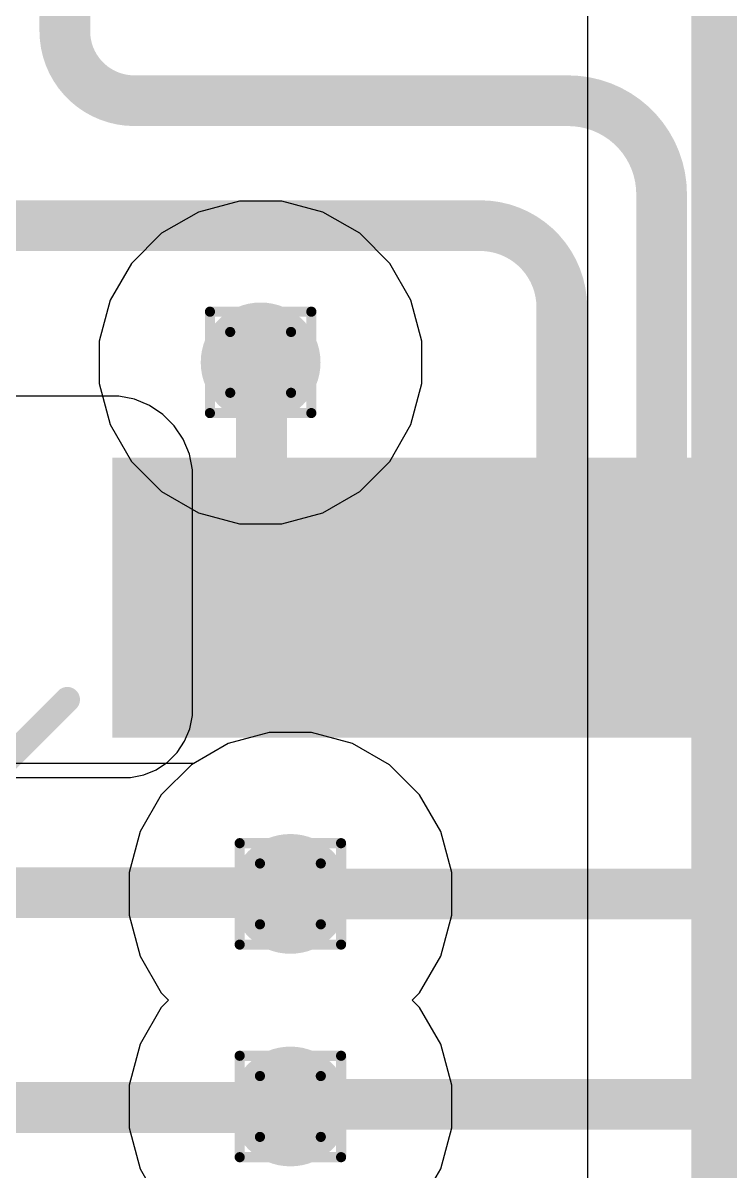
# Model space of a CAD drawing. Header units: inches. Extents: x -5 to 230, y -4 to 159.
# Drawn here: x 23.82 to 27.36, y 40.62 to 46.38 of the extents above; entities that cross this region are included whole.
import ezdxf

# ---------------------------------------------------------------- set-up
doc = ezdxf.new("R2010")
doc.units = ezdxf.units.IN
for name, color, linetype in [('Bottom Layer', 5, 'Continuous'), ('Drill Drawing', 1, 'Continuous'), ('Layer 1', 16, 'Continuous'), ('Layer 2', 76, 'Continuous'), ('Top Layer', 1, 'Continuous'), ('Top Overlay', 2, 'Continuous'), ('Top Paste', 8, 'Continuous'), ('Top Solder', 216, 'Continuous'), ('Via Holes', 16, 'Continuous')]:
    doc.layers.add(name, color=color, linetype=linetype)

# ---------------------------------------------------------------- blocks, each defined once
blk = doc.blocks.new('LQFP_100_71')
at = {"layer": 'Top Layer'}
for points in [[(-6.1500004, 7.14999967), (-6.1500004, 8.34999981), (-5.850001, 8.34999981), (-5.850001, 7.14999967)], [(-5.649998859999999, 7.14999967), (-5.649998859999999, 8.34999981), (-5.34999946, 8.34999981), (-5.34999946, 7.14999967)], [(-5.14999732, 7.14999967), (-5.14999732, 8.34999981), (-4.84999792, 8.34999981), (-4.84999792, 7.14999967)], [(-4.64999832, 7.14999967), (-4.64999832, 8.34999981), (-4.349998919999999, 8.34999981), (-4.349998919999999, 7.14999967)], [(-4.14999932, 7.14999967), (-4.14999932, 8.34999981), (-3.84999992, 8.34999981), (-3.84999992, 7.14999967)], [(-3.65000032, 7.14999967), (-3.65000032, 8.34999981), (-3.35000092, 8.34999981), (-3.35000092, 7.14999967)]]:
    blk.add_hatch(color=1, dxfattribs=at).paths.add_polyline_path(points)
at = {"layer": 'Top Paste'}
for points in [[(-6.1500004, 7.14999967), (-6.1500004, 8.34999981), (-5.850001, 8.34999981), (-5.850001, 7.14999967)], [(-5.649998859999999, 7.14999967), (-5.649998859999999, 8.34999981), (-5.34999946, 8.34999981), (-5.34999946, 7.14999967)], [(-5.14999732, 7.14999967), (-5.14999732, 8.34999981), (-4.84999792, 8.34999981), (-4.84999792, 7.14999967)], [(-4.64999832, 7.14999967), (-4.64999832, 8.34999981), (-4.349998919999999, 8.34999981), (-4.349998919999999, 7.14999967)], [(-4.14999932, 7.14999967), (-4.14999932, 8.34999981), (-3.84999992, 8.34999981), (-3.84999992, 7.14999967)], [(-3.65000032, 7.14999967), (-3.65000032, 8.34999981), (-3.35000092, 8.34999981), (-3.35000092, 7.14999967)]]:
    blk.add_hatch(color=8, dxfattribs=at).paths.add_polyline_path(points)
at = {"layer": 'Top Solder'}
for points in [[(-6.2516004, 7.048399669999999), (-6.2516004, 8.45159981), (-5.748400999999999, 8.45159981), (-5.748400999999999, 7.048399669999999)], [(-5.75159886, 7.048399669999999), (-5.75159886, 8.45159981), (-5.24839946, 8.45159981), (-5.24839946, 7.048399669999999)], [(-5.251597319999999, 7.048399669999999), (-5.251597319999999, 8.45159981), (-4.748397919999999, 8.45159981), (-4.748397919999999, 7.048399669999999)], [(-4.75159832, 7.048399669999999), (-4.75159832, 8.45159981), (-4.24839892, 8.45159981), (-4.24839892, 7.048399669999999)], [(-4.25159932, 7.048399669999999), (-4.25159932, 8.45159981), (-3.74839992, 8.45159981), (-3.74839992, 7.048399669999999)], [(-3.75160032, 7.048399669999999), (-3.75160032, 8.45159981), (-3.24840092, 8.45159981), (-3.24840092, 7.048399669999999)], [(-3.25159878, 7.048399669999999), (-3.25159878, 8.45159981), (-2.74839938, 8.45159981), (-2.74839938, 7.048399669999999)]]:
    blk.add_hatch(color=216, dxfattribs=at).paths.add_polyline_path(points)
at = {"layer": 'Top Overlay', "const_width": 0.127}
blk.add_lwpolyline([(-7.238999999999999, 6.476999999999999), (-6.476999999999999, 7.238999999999999)], dxfattribs=at)
at = {"layer": 'Top Overlay', "const_width": 0.0635}
blk.add_lwpolyline([(-6.508749999999999, 7.238999999999999, 1), (-6.445249999999999, 7.238999999999999, 1)], format="xyb", close=True, dxfattribs=at)

msp = doc.modelspace()

# ---------------------------------------------------------------- hatches: boundary and pattern name
at = {"layer": 'Bottom Layer'}
h = msp.add_hatch(color=5, dxfattribs=at)
edge = h.paths.add_edge_path()
edge.add_arc((25.00745316, 44.67564344), 0.2999994, 0, 360)
h = msp.add_hatch(color=5, dxfattribs=at)
edge = h.paths.add_edge_path()
edge.add_arc((25.15652322, 42.01295128), 0.2999994, 0, 360)
h = msp.add_hatch(color=5, dxfattribs=at)
edge = h.paths.add_edge_path()
edge.add_arc((25.15652322, 40.94795722), 0.2999994, 0, 360)
at = {"layer": 'Layer 1'}
h = msp.add_hatch(color=16, dxfattribs=at)
edge = h.paths.add_edge_path()
edge.add_arc((25.00745316, 44.67564344), 0.2999994, 0, 360)
h = msp.add_hatch(color=16, dxfattribs=at)
edge = h.paths.add_edge_path()
edge.add_arc((25.15652322, 42.01295128), 0.2999994, 0, 360)
h = msp.add_hatch(color=16, dxfattribs=at)
edge = h.paths.add_edge_path()
edge.add_arc((25.15652322, 40.94795722), 0.2999994, 0, 360)
at = {"layer": 'Layer 2'}
h = msp.add_hatch(color=76, dxfattribs=at)
edge = h.paths.add_edge_path()
edge.add_arc((25.00745316, 44.67564344), 0.2999994, 0, 360)
h = msp.add_hatch(color=76, dxfattribs=at)
edge = h.paths.add_edge_path()
edge.add_arc((25.15652322, 42.01295128), 0.2999994, 0, 360)
h = msp.add_hatch(color=76, dxfattribs=at)
edge = h.paths.add_edge_path()
edge.add_arc((25.15652322, 40.94795722), 0.2999994, 0, 360)
at = {"layer": 'Top Layer'}
h = msp.add_hatch(color=1, dxfattribs=at)
edge = h.paths.add_edge_path()
edge.add_arc((25.00745316, 44.67564344), 0.2999994, 0, 360)
h = msp.add_hatch(color=1, dxfattribs=at)
edge = h.paths.add_edge_path()
edge.add_arc((25.15652322, 42.01295128), 0.2999994, 0, 360)
h = msp.add_hatch(color=1, dxfattribs=at)
edge = h.paths.add_edge_path()
edge.add_arc((25.15652322, 40.94795722), 0.2999994, 0, 360)
at = {"layer": 'Via Holes'}
h = msp.add_hatch(color=7, dxfattribs=at)
edge = h.paths.add_edge_path()
edge.add_arc((25.00745316, 44.67564344), 0.1499997, 0, 360)
h = msp.add_hatch(color=7, dxfattribs=at)
edge = h.paths.add_edge_path()
edge.add_arc((25.15652322, 42.01295128), 0.1499997, 0, 360)
h = msp.add_hatch(color=7, dxfattribs=at)
edge = h.paths.add_edge_path()
edge.add_arc((25.15652322, 40.94795722), 0.1499997, 0, 360)

# ---------------------------------------------------------------- linework, layer by layer
at = {"layer": 'Bottom Layer'}
for p, q in [((26.64485908, 54.96389311999999), (26.64485908, 32.0294)), ((25.05014802, 42.82095068), (24.84464678, 42.76588602)), ((25.26289842, 42.82095068), (25.05014802, 42.82095068)), ((25.46839966, 42.76588602), (25.26289842, 42.82095068)), ((24.84464678, 42.76588602), (24.67165754, 42.66601067999999)), ((25.65264618, 42.65951081999999), (25.46839966, 42.76588602)), ((24.67165754, 42.66601067999999), (22.89171952, 42.66601067999999)), ((25.80308276, 42.50907424), (25.65264618, 42.65951081999999)), ((25.90945796, 42.32482772), (25.80308276, 42.50907424)), ((25.96452262, 42.11932648), (25.90945796, 42.32482772)), ((25.96452262, 41.90657608), (25.96452262, 42.11932648)), ((25.90945796, 41.70107484), (25.96452262, 41.90657608)), ((25.80308276, 41.51682831999999), (25.90945796, 41.70107484)), ((25.76670996, 41.48045551999999), (25.80308276, 41.51682831999999)), ((25.80308276, 41.44408017999999), (25.76670996, 41.48045551999999)), ((25.90945796, 41.25983366), (25.80308276, 41.44408017999999)), ((25.96452262, 41.05433241999999), (25.90945796, 41.25983366)), ((25.96452262, 40.84158202), (25.96452262, 41.05433241999999)), ((25.90945796, 40.63608077999999), (25.96452262, 40.84158202)), ((25.80308276, 40.45183426), (25.90945796, 40.63608077999999))]:
    msp.add_line(p, q, dxfattribs=at)
at = {"layer": 'Bottom Layer', "const_width": 0.254}
for points in [[(27.2923, 32.0294), (27.2923, 55.372)], [(11.30862102, 42.01856976), (25.15652322, 42.01856976)], [(25.15090474, 41.89156976), (25.15652322, 41.88595128)], [(5.03082814, 40.94282133999999), (25.15138734, 40.94282133999999)], [(25.15138734, 40.94282133999999), (25.15652322, 40.94795722)]]:
    msp.add_lwpolyline(points, dxfattribs=at)
at = {"layer": 'Bottom Layer', "const_width": 0.127}
for points in [[(25.09302322, 42.01856976, 1), (25.22002322, 42.01856976, 1)], [(25.08740474, 41.89156976, 1), (25.21440474, 41.89156976, 1)], [(25.09302322, 41.88595128, 1), (25.22002322, 41.88595128, 1)], [(25.08788734, 40.94282133999999, 1), (25.21488734, 40.94282133999999, 1)], [(25.08788734, 40.94282133999999, 1), (25.21488734, 40.94282133999999, 1)], [(25.09302322, 40.94795722, 1), (25.22002322, 40.94795722, 1)]]:
    msp.add_lwpolyline(points, format="xyb", close=True, dxfattribs=at)
at = {"layer": 'Drill Drawing', "const_width": 0.0508}
for points in [[(24.75345316, 44.92964343999999), (25.26145316, 44.92964343999999)], [(24.75345316, 44.42164344), (24.75345316, 44.92964343999999)], [(25.26145316, 44.42164344), (25.26145316, 44.92964343999999)], [(24.85505316, 44.82804344), (25.15985316, 44.82804344)], [(24.85505316, 44.52324344), (24.85505316, 44.82804344)], [(25.15985316, 44.52324344), (25.15985316, 44.82804344)], [(24.85505316, 44.52324344), (25.15985316, 44.52324344)], [(24.75345316, 44.42164344), (25.26145316, 44.42164344)], [(24.90252322, 42.26695127999999), (25.41052322, 42.26695127999999)], [(24.90252322, 41.75895128), (24.90252322, 42.26695127999999)], [(25.41052322, 41.75895128), (25.41052322, 42.26695127999999)], [(25.00412322, 42.16535128), (25.30892322, 42.16535128)], [(25.00412322, 41.86055128), (25.00412322, 42.16535128)], [(25.30892322, 41.86055128), (25.30892322, 42.16535128)], [(25.00412322, 41.86055128), (25.30892322, 41.86055128)], [(24.90252322, 41.75895128), (25.41052322, 41.75895128)], [(24.90252322, 41.20195722), (25.41052322, 41.20195722)], [(24.90252322, 40.69395722), (24.90252322, 41.20195722)], [(25.41052322, 40.69395722), (25.41052322, 41.20195722)], [(25.00412322, 41.10035722), (25.30892322, 41.10035722)], [(25.00412322, 40.79555722), (25.00412322, 41.10035722)], [(25.30892322, 40.79555722), (25.30892322, 41.10035722)], [(25.00412322, 40.79555722), (25.30892322, 40.79555722)], [(24.90252322, 40.69395722), (25.41052322, 40.69395722)]]:
    msp.add_lwpolyline(points, dxfattribs=at)
at = {"layer": 'Drill Drawing', "const_width": 0.0254}
for points in [[(24.74075316, 44.92964343999999, 1), (24.76615316, 44.92964343999999, 1)], [(24.74075316, 44.92964343999999, 1), (24.76615316, 44.92964343999999, 1)], [(25.24875316, 44.92964343999999, 1), (25.27415316, 44.92964343999999, 1)], [(25.24875316, 44.92964343999999, 1), (25.27415316, 44.92964343999999, 1)], [(24.84235316, 44.82804344, 1), (24.86775316, 44.82804344, 1)], [(24.84235316, 44.82804344, 1), (24.86775316, 44.82804344, 1)], [(25.14715316, 44.82804344, 1), (25.17255316, 44.82804344, 1)], [(25.14715316, 44.82804344, 1), (25.17255316, 44.82804344, 1)], [(24.84235316, 44.52324344, 1), (24.86775316, 44.52324344, 1)], [(24.84235316, 44.52324344, 1), (24.86775316, 44.52324344, 1)], [(25.14715316, 44.52324344, 1), (25.17255316, 44.52324344, 1)], [(25.14715316, 44.52324344, 1), (25.17255316, 44.52324344, 1)], [(24.74075316, 44.42164344, 1), (24.76615316, 44.42164344, 1)], [(24.74075316, 44.42164344, 1), (24.76615316, 44.42164344, 1)], [(25.24875316, 44.42164344, 1), (25.27415316, 44.42164344, 1)], [(25.24875316, 44.42164344, 1), (25.27415316, 44.42164344, 1)], [(24.88982322, 42.26695127999999, 1), (24.91522322, 42.26695127999999, 1)], [(24.88982322, 42.26695127999999, 1), (24.91522322, 42.26695127999999, 1)], [(25.39782322, 42.26695127999999, 1), (25.42322322, 42.26695127999999, 1)], [(25.39782322, 42.26695127999999, 1), (25.42322322, 42.26695127999999, 1)], [(24.99142322, 42.16535128, 1), (25.01682322, 42.16535128, 1)], [(24.99142322, 42.16535128, 1), (25.01682322, 42.16535128, 1)], [(25.29622322, 42.16535128, 1), (25.32162322, 42.16535128, 1)], [(25.29622322, 42.16535128, 1), (25.32162322, 42.16535128, 1)], [(24.99142322, 41.86055128, 1), (25.01682322, 41.86055128, 1)], [(24.99142322, 41.86055128, 1), (25.01682322, 41.86055128, 1)], [(25.29622322, 41.86055128, 1), (25.32162322, 41.86055128, 1)], [(25.29622322, 41.86055128, 1), (25.32162322, 41.86055128, 1)], [(24.88982322, 41.75895128, 1), (24.91522322, 41.75895128, 1)], [(24.88982322, 41.75895128, 1), (24.91522322, 41.75895128, 1)], [(25.39782322, 41.75895128, 1), (25.42322322, 41.75895128, 1)], [(25.39782322, 41.75895128, 1), (25.42322322, 41.75895128, 1)], [(24.88982322, 41.20195722, 1), (24.91522322, 41.20195722, 1)], [(24.88982322, 41.20195722, 1), (24.91522322, 41.20195722, 1)], [(25.39782322, 41.20195722, 1), (25.42322322, 41.20195722, 1)], [(25.39782322, 41.20195722, 1), (25.42322322, 41.20195722, 1)], [(24.99142322, 41.10035722, 1), (25.01682322, 41.10035722, 1)], [(24.99142322, 41.10035722, 1), (25.01682322, 41.10035722, 1)], [(25.29622322, 41.10035722, 1), (25.32162322, 41.10035722, 1)], [(25.29622322, 41.10035722, 1), (25.32162322, 41.10035722, 1)], [(24.99142322, 40.79555722, 1), (25.01682322, 40.79555722, 1)], [(24.99142322, 40.79555722, 1), (25.01682322, 40.79555722, 1)], [(25.29622322, 40.79555722, 1), (25.32162322, 40.79555722, 1)], [(25.29622322, 40.79555722, 1), (25.32162322, 40.79555722, 1)], [(24.88982322, 40.69395722, 1), (24.91522322, 40.69395722, 1)], [(24.88982322, 40.69395722, 1), (24.91522322, 40.69395722, 1)], [(25.39782322, 40.69395722, 1), (25.42322322, 40.69395722, 1)], [(25.39782322, 40.69395722, 1), (25.42322322, 40.69395722, 1)]]:
    msp.add_lwpolyline(points, format="xyb", close=True, dxfattribs=at)
at = {"layer": 'Layer 1'}
for p, q in [((25.05014802, 42.82095068), (24.84464678, 42.76588602)), ((25.26289842, 42.82095068), (25.05014802, 42.82095068)), ((25.46839966, 42.76588602), (25.26289842, 42.82095068)), ((24.84464678, 42.76588602), (24.66040026, 42.65951081999999)), ((25.65264618, 42.65951081999999), (25.46839966, 42.76588602)), ((24.66040026, 42.65951081999999), (24.50996368, 42.50907424)), ((25.80308276, 42.50907424), (25.65264618, 42.65951081999999)), ((24.50996368, 42.50907424), (24.40358848, 42.32482772)), ((25.90945796, 42.32482772), (25.80308276, 42.50907424)), ((24.40358848, 42.32482772), (24.34852382, 42.11932648)), ((25.96452262, 42.11932648), (25.90945796, 42.32482772)), ((24.34852382, 42.11932648), (24.34852382, 41.90657608)), ((25.96452262, 41.90657608), (25.96452262, 42.11932648)), ((24.34852382, 41.90657608), (24.40358848, 41.70107484)), ((25.90945796, 41.70107484), (25.96452262, 41.90657608)), ((24.40358848, 41.70107484), (24.50996368, 41.51682831999999)), ((25.80308276, 41.51682831999999), (25.90945796, 41.70107484)), ((24.50996368, 41.51682831999999), (24.54633648, 41.48045551999999)), ((24.54633648, 41.48045551999999), (24.50996368, 41.44408017999999)), ((25.76670996, 41.48045551999999), (25.80308276, 41.51682831999999)), ((25.80308276, 41.44408017999999), (25.76670996, 41.48045551999999)), ((24.50996368, 41.44408017999999), (24.40358848, 41.25983366)), ((25.90945796, 41.25983366), (25.80308276, 41.44408017999999)), ((24.40358848, 41.25983366), (24.34852382, 41.05433241999999)), ((25.96452262, 41.05433241999999), (25.90945796, 41.25983366)), ((24.34852382, 41.05433241999999), (24.34852382, 40.84158202)), ((25.96452262, 40.84158202), (25.96452262, 41.05433241999999)), ((24.34852382, 40.84158202), (24.40358848, 40.63608077999999)), ((25.90945796, 40.63608077999999), (25.96452262, 40.84158202)), ((24.40358848, 40.63608077999999), (24.50996368, 40.45183426)), ((25.80308276, 40.45183426), (25.90945796, 40.63608077999999))]:
    msp.add_line(p, q, dxfattribs=at)
at = {"layer": 'Layer 2'}
for p, q in [((24.90107796, 45.48364283999999), (24.69557672, 45.42857818)), ((25.11382836, 45.48364283999999), (24.90107796, 45.48364283999999)), ((25.3193296, 45.42857818), (25.11382836, 45.48364283999999)), ((24.69557672, 45.42857818), (24.5113302, 45.32220297999999)), ((25.50357611999999, 45.32220297999999), (25.3193296, 45.42857818)), ((24.5113302, 45.32220297999999), (24.36089362, 45.1717664)), ((25.6540127, 45.1717664), (25.50357611999999, 45.32220297999999)), ((24.36089362, 45.1717664), (24.25451842, 44.98751988)), ((25.7603879, 44.98751988), (25.6540127, 45.1717664)), ((24.25451842, 44.98751988), (24.19945376, 44.78201864)), ((25.81545256, 44.78201864), (25.7603879, 44.98751988)), ((24.19945376, 44.78201864), (24.19945376, 44.56926824)), ((25.81545256, 44.56926824), (25.81545256, 44.78201864)), ((24.19945376, 44.56926824), (24.25451842, 44.363767)), ((25.7603879, 44.363767), (25.81545256, 44.56926824)), ((24.25451842, 44.363767), (24.36089362, 44.17952047999999)), ((25.6540127, 44.17952047999999), (25.7603879, 44.363767)), ((24.36089362, 44.17952047999999), (24.5113302, 44.0290839)), ((25.50357611999999, 44.0290839), (25.6540127, 44.17952047999999)), ((24.5113302, 44.0290839), (24.69557672, 43.92270869999999)), ((25.3193296, 43.92270869999999), (25.50357611999999, 44.0290839)), ((24.69557672, 43.92270869999999), (24.90107796, 43.86764404)), ((25.11382836, 43.86764404), (25.3193296, 43.92270869999999)), ((24.90107796, 43.86764404), (25.11382836, 43.86764404)), ((25.05014802, 42.82095068), (24.84464678, 42.76588602)), ((25.26289842, 42.82095068), (25.05014802, 42.82095068)), ((25.46839966, 42.76588602), (25.26289842, 42.82095068)), ((24.84464678, 42.76588602), (24.66040026, 42.65951081999999)), ((25.65264618, 42.65951081999999), (25.46839966, 42.76588602)), ((24.66040026, 42.65951081999999), (24.50996368, 42.50907424)), ((25.80308276, 42.50907424), (25.65264618, 42.65951081999999)), ((24.50996368, 42.50907424), (24.40358848, 42.32482772)), ((25.90945796, 42.32482772), (25.80308276, 42.50907424)), ((24.40358848, 42.32482772), (24.34852382, 42.11932648)), ((25.96452262, 42.11932648), (25.90945796, 42.32482772)), ((24.34852382, 42.11932648), (24.34852382, 41.90657608)), ((25.96452262, 41.90657608), (25.96452262, 42.11932648)), ((24.34852382, 41.90657608), (24.40358848, 41.70107484)), ((25.90945796, 41.70107484), (25.96452262, 41.90657608)), ((24.40358848, 41.70107484), (24.50996368, 41.51682831999999)), ((25.80308276, 41.51682831999999), (25.90945796, 41.70107484)), ((24.50996368, 41.51682831999999), (24.54633648, 41.48045551999999)), ((24.54633648, 41.48045551999999), (24.50996368, 41.44408017999999)), ((25.76670996, 41.48045551999999), (25.80308276, 41.51682831999999)), ((25.80308276, 41.44408017999999), (25.76670996, 41.48045551999999)), ((24.50996368, 41.44408017999999), (24.40358848, 41.25983366)), ((25.90945796, 41.25983366), (25.80308276, 41.44408017999999)), ((24.40358848, 41.25983366), (24.34852382, 41.05433241999999)), ((25.96452262, 41.05433241999999), (25.90945796, 41.25983366)), ((24.34852382, 41.05433241999999), (24.34852382, 40.84158202)), ((25.96452262, 40.84158202), (25.96452262, 41.05433241999999)), ((24.34852382, 40.84158202), (24.40358848, 40.63608077999999)), ((25.90945796, 40.63608077999999), (25.96452262, 40.84158202)), ((24.40358848, 40.63608077999999), (24.50996368, 40.45183426)), ((25.80308276, 40.45183426), (25.90945796, 40.63608077999999))]:
    msp.add_line(p, q, dxfattribs=at)
at = {"layer": 'Top Layer'}
for p, q in [((24.2970177, 44.50656072), (18.36567066, 44.50655563999999)), ((24.37610822, 44.49082796), (24.2970177, 44.50656072)), ((24.45060896, 44.4599695), (24.37610822, 44.49082796)), ((24.51765734, 44.41516898), (24.45060896, 44.4599695)), ((24.5746778, 44.35814852), (24.51765734, 44.41516898)), ((24.61947832, 44.29110014), (24.5746778, 44.35814852)), ((24.65033678, 44.2165994), (24.61947832, 44.29110014)), ((24.66606954, 44.13750888), (24.65033678, 44.2165994)), ((24.66606954, 44.09719146), (24.66606954, 44.13750888)), ((24.66606446, 42.94078026), (24.66606954, 44.09719146)), ((24.65281074, 42.84015054), (24.666067, 42.90680268)), ((24.666067, 42.90680268), (24.66606446, 42.94078026)), ((24.62680368, 42.77736428), (24.65281074, 42.84015054)), ((24.58904912, 42.72085944), (24.62680368, 42.77736428)), ((24.54099486, 42.67280772), (24.58904912, 42.72085944)), ((24.42170376, 42.60905117999999), (24.48449002, 42.6350557)), ((24.48449002, 42.6350557), (24.54099486, 42.67280772)), ((19.4187318, 42.5958), (24.32107404, 42.5958)), ((24.32107404, 42.5958), (24.35505162, 42.59579746)), ((24.35505162, 42.59579746), (24.42170376, 42.60905117999999))]:
    msp.add_line(p, q, dxfattribs=at)
at = {"layer": 'Top Layer', "const_width": 0.254}
for points in [[(24.02660422, 46.33484256), (24.02749068, 46.7325964)], [(24.37491696, 45.98652982), (26.5477244, 45.98653236)], [(27.01606992, 43.49719011999999), (27.01606992, 45.51819446)], [(23.35929542, 45.36081351999999), (26.10707758, 45.36081351999999)], [(26.51607092, 43.49719011999999), (26.51607092, 44.95182018)], [(25.00745316, 44.67564344), (25.01176354, 44.67133306)], [(25.01176354, 43.50149796), (25.01176354, 44.67133306)], [(25.01176354, 43.50149796), (25.01607138, 43.49719011999999)], [(25.15652322, 42.01295128), (27.16207674, 42.01295128)], [(25.15652322, 40.94795722), (25.16776272, 40.95919671999999)], [(25.16776272, 40.95919671999999), (27.5780754, 40.95919671999999)]]:
    msp.add_lwpolyline(points, dxfattribs=at)
at = {"layer": 'Top Layer', "const_width": 0.127}
for points in [[(23.96310422, 46.33484256, 1), (24.09010422, 46.33484256, 1)], [(23.96310422, 46.33484256, 1), (24.09010422, 46.33484256, 1)], [(24.31141696, 45.98652982, 1), (24.43841696, 45.98652982, 1)], [(24.31141696, 45.98652982, 1), (24.43841696, 45.98652982, 1)], [(26.4842244, 45.9865349, 1), (26.6112244, 45.9865349, 1)], [(26.4842244, 45.98653236, 1), (26.6112244, 45.98653236, 1)], [(26.95256992, 45.51819446, 1), (27.07956992, 45.51819446, 1)], [(26.95256992, 45.51819192, 1), (27.07956992, 45.51819192, 1)], [(26.04357758, 45.36081351999999, 1), (26.17057758, 45.36081351999999, 1)], [(26.04357758, 45.36081351999999, 1), (26.17057758, 45.36081351999999, 1)], [(26.45257092, 44.95182018, 1), (26.57957091999999, 44.95182018, 1)], [(26.45257092, 44.95182018, 1), (26.57957091999999, 44.95182018, 1)], [(24.94395316, 44.67564344, 1), (25.07095316, 44.67564344, 1)], [(24.94826354, 44.67133306, 1), (25.07526354, 44.67133306, 1)], [(24.94826354, 44.67133306, 1), (25.07526354, 44.67133306, 1)], [(24.94826354, 43.50149796, 1), (25.07526354, 43.50149796, 1)], [(24.94826354, 43.50149796, 1), (25.07526354, 43.50149796, 1)], [(24.95257138, 43.49719011999999, 1), (25.07957138, 43.49719011999999, 1)], [(26.45257092, 43.49719011999999, 1), (26.57957091999999, 43.49719011999999, 1)], [(26.95256992, 43.49719011999999, 1), (27.07956992, 43.49719011999999, 1)], [(25.09302322, 42.01295128, 1), (25.22002322, 42.01295128, 1)], [(27.09857674, 42.01295128, 1), (27.22557674, 42.01295128, 1)], [(27.09857674, 42.01295128, 1), (27.22557674, 42.01295128, 1)], [(25.09302322, 40.94795722, 1), (25.22002322, 40.94795722, 1)], [(25.10426272, 40.95919671999999, 1), (25.23126272, 40.95919671999999, 1)], [(25.10426272, 40.95919671999999, 1), (25.23126272, 40.95919671999999, 1)]]:
    msp.add_lwpolyline(points, format="xyb", close=True, dxfattribs=at)
at = {"layer": 'Top Layer', "const_width": 0.254}
for points in [[(24.37491696, 45.98652982, -0.4142135623730951), (24.02660422, 46.33484256)], [(26.5477244, 45.9865349, -0.4142151508526071), (27.01606992, 45.51819192)], [(26.10707758, 45.36081351999999, -0.4142135623730951), (26.51607092, 44.95182018)], [(27.51607146, 42.366946, -0.4142135623730951), (27.16207674, 42.01295128)]]:
    msp.add_lwpolyline(points, format="xyb", dxfattribs=at)

# ---------------------------------------------------------------- block references
msp.add_blockref('LQFP_100_71', (30.51607054, 35.74719038))

doc.saveas('drawing.dxf')
